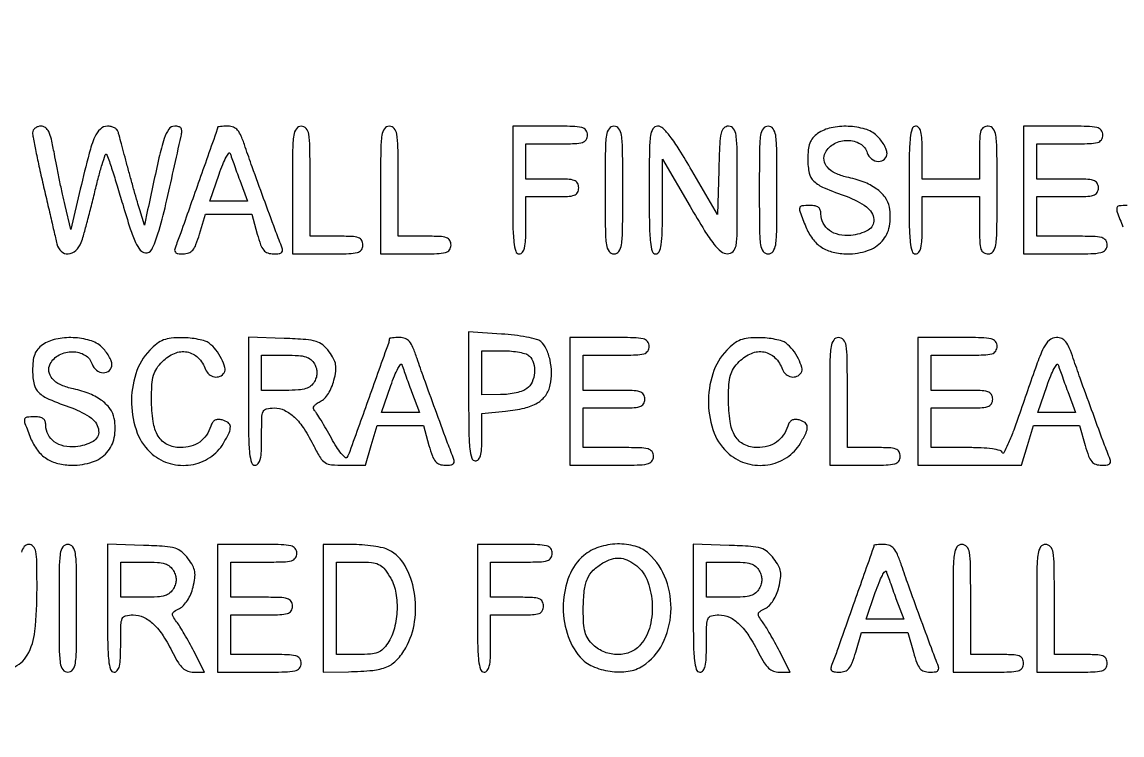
# Model space of a CAD drawing. Extents: x 0 to 1066, y 0 to 761.
# Drawn here: x 920.75 to 941.88, y 281.61 to 295.31 of the extents above; entities that cross this region are included whole.
import ezdxf

# ---------------------------------------------------------------- set-up
doc = ezdxf.new("R2010")
doc.units = 0
doc.header["$MEASUREMENT"] = 0

msp = doc.modelspace()

# ---------------------------------------------------------------- linework, layer by layer
for points in [[(409.06215, 749.15415), (40.8618, 749.132981), (40.8618, 380.65769), (40.8618, 12.1824), (501.2973, 12.1824), (961.7328, 12.1824), (961.7328, 380.646631), (961.7328, 749.110861), (961.41555, 749.1633, 0.040886), (961.153339, 749.184871, 0.000002), (934.190609, 749.194398, 0.000089), (904.448031, 749.199508, 0.000054), (869.1804, 749.195529, -0.000029), (813.61687, 749.186499, -0.000004), (696.10453, 749.175037, -0.000004), (556.774728, 749.163736, -0.000004)], [(920.9556, 293.180604, 0.047767), (920.963843, 293.094513, 0.002528), (921.017638, 292.823543, 0.003959), (921.085892, 292.501657, 0.00287), (921.166793, 292.144254, -0.000002), (921.2509, 291.782338, -0.000002), (921.328937, 291.446531, -0.000002), (921.394437, 291.164667, -0.000017), (921.422205, 291.04515, 0.147869), (921.503527, 290.903731, 0.205885), (921.639044, 290.854382, 0.176392), (921.784855, 290.917075, 0.11354), (921.888246, 291.071683, 0.021448), (921.930656, 291.199471, 0.003611), (921.999471, 291.447807, 0.003945), (922.075981, 291.741064, 0.003496), (922.151089, 292.047547, -0.006156), (922.22332, 292.335652, -0.010899), (922.290962, 292.571099, -0.005551), (922.351641, 292.758807, -0.556878), (922.37395, 292.76405, -0.11647), (922.39707, 292.726634, -0.001547), (922.482985, 292.466081, -0.004332), (922.579293, 292.162034, -0.00282), (922.685485, 291.809336, 0.006286), (922.831808, 291.335277, 0.030826), (922.934062, 291.074423, 0.058933), (923.024181, 290.928403, 0.190588), (923.121084, 290.872475, 0.326366), (923.243675, 290.936944, 0.039676), (923.362307, 291.237083, 0.018108), (923.516541, 291.814796, 0.002117), (923.808534, 293.11785, 0.040046), (923.821478, 293.21233, 0.15964), (923.806614, 293.268094, 0.190105), (923.763744, 293.298568, 0.060633), (923.684608, 293.3082, 0.243546), (923.571612, 293.24969, 0.075824), (923.483429, 293.073417, 0.023764), (923.381862, 292.69913, 0.001912), (923.165279, 291.7008), (923.102226, 291.4047), (923.011998, 291.7008, -0.004222), (922.967412, 291.851672, -0.001439), (922.905159, 292.071454, -0.00143), (922.837805, 292.314556, -0.001648), (922.774996, 292.5468, 0.00027), (922.716598, 292.765117, 0.000345), (922.662537, 292.966231, 0.000267), (922.617, 293.134813, 0.002921), (922.598266, 293.20245, 0.133791), (922.573906, 293.242901, 0.071199), (922.526012, 293.277136, 0.062684), (922.46311, 293.300328, 0.057069), (922.394361, 293.3082, 0.191396), (922.256637, 293.253476, 0.101864), (922.149733, 293.100952, 0.038771), (922.042181, 292.787773, 0.004991), (921.87115, 292.098787), (921.686806, 291.32314), (921.578033, 291.78692, -0.004337), (921.529444, 292.002487, -0.002315), (921.47292, 292.269785, -0.002304), (921.417721, 292.543277, -0.003592), (921.372945, 292.77945, 0.011053), (921.316027, 293.056979, 0.057006), (921.264063, 293.20469, 0.121799), (921.201034, 293.28035, 0.159795), (921.116115, 293.3082, 0.077986), (921.054796, 293.298577, 0.090324), (921.002751, 293.270719, 0.100781), (920.967958, 293.229266, 0.124994)], [(924.508795, 293.28705, -0.084799), (924.502291, 293.249034, -0.000052), (924.13632, 292.210262, -0.000388), (923.800776, 291.260528, -0.009822), (923.703775, 291.00285, 0.060048), (923.684183, 290.929119, 0.230938), (923.698432, 290.885262, 0.170663), (923.746525, 290.861154, 0.031659), (923.846779, 290.8548, 0.086283), (923.954894, 290.873597, 0.134827), (924.031723, 290.927559, 0.082591), (924.093796, 291.03457, 0.018432), (924.161268, 291.2355), (924.273676, 291.6162), (924.718643, 291.6162), (925.163611, 291.6162), (925.2702, 291.2355, 0.017944), (925.335585, 291.03059, 0.087286), (925.395812, 290.925131, 0.141822), (925.473034, 290.872752, 0.078722), (925.586346, 290.8548, 0.029308), (925.691492, 290.860968, 0.166988), (925.741222, 290.884876, 0.236769), (925.756064, 290.928666, 0.061225), (925.73629, 291.00285, -0.006965), (925.614001, 291.319206, -0.001209), (925.392745, 291.92064, -0.001323), (925.173017, 292.527387, -0.005089), (925.041252, 292.90635, 0.017403), (924.962481, 293.1161, 0.074917), (924.893722, 293.229875, 0.125362), (924.814016, 293.287772, 0.094981), (924.707449, 293.3082, 0.00999), (924.631284, 293.306678, 0.016528), (924.567152, 293.301987, 0.010464), (924.516048, 293.295462, 0.371455)], [(925.947, 292.0815), (925.947, 290.8548), (926.6238, 290.8548, 0.005351), (927.029978, 290.859147, 0.055952), (927.19485, 290.881238, 0.176663), (927.27106, 290.932784, 0.157888), (927.3006, 291.024, 0.12648), (927.277532, 291.113732, 0.188641), (927.216, 291.165, 0.072107), (927.086698, 291.188233, 0.008455), (926.793, 291.1932), (926.2854, 291.1932), (926.2854, 292.2507, 0.002827), (926.281669, 292.910659, 0.036854), (926.260866, 293.154863, 0.138781), (926.209606, 293.265332, 0.218517), (926.1162, 293.3082, 0.240299), (926.021878, 293.260091, 0.123223), (925.971067, 293.133713, 0.031956), (925.950589, 292.854362, 0.002322)], [(927.639, 292.0815), (927.639, 290.8548), (928.3158, 290.8548, 0.005351), (928.721978, 290.859147, 0.055952), (928.88685, 290.881238, 0.176663), (928.96306, 290.932784, 0.157888), (928.9926, 291.024, 0.12648), (928.969532, 291.113732, 0.188641), (928.908, 291.165, 0.072107), (928.778698, 291.188233, 0.008455), (928.485, 291.1932), (927.9774, 291.1932), (927.9774, 292.2507, 0.002827), (927.973669, 292.910659, 0.036854), (927.952866, 293.154863, 0.138781), (927.901606, 293.265332, 0.218517), (927.8082, 293.3082, 0.240299), (927.713878, 293.260091, 0.123223), (927.663067, 293.133713, 0.031956), (927.642589, 292.854362, 0.002322)], [(930.177, 292.0815, 0.003213), (930.181328, 291.407979, 0.022561), (930.200338, 291.0804, 0.049302), (930.236253, 290.904677, 0.328801), (930.3039, 290.8548, 0.232029), (930.365637, 290.88508, 0.108427), (930.404769, 290.9676, 0.047315), (930.425501, 291.123457, 0.00942), (930.4308, 291.4047), (930.4308, 291.9546), (930.9384, 291.9546, 0.008455), (931.232098, 291.959567, 0.072107), (931.3614, 291.9828, 0.188641), (931.422932, 292.034068, 0.12648), (931.446, 292.1238, 0.12648), (931.422932, 292.213532, 0.188641), (931.3614, 292.2648, 0.072107), (931.232098, 292.288033, 0.008455), (930.9384, 292.293), (930.4308, 292.293), (930.4308, 292.6314), (930.4308, 292.9698), (931.023, 292.9698, 0.006583), (931.372892, 292.974407, 0.063075), (931.520025, 292.996993, 0.183695), (931.58887, 293.048426, 0.142406), (931.6152, 293.139, 0.165398), (931.584083, 293.230495, 0.1727), (931.504163, 293.282074, 0.052938), (931.330445, 293.303957, 0.004884), (930.8961, 293.3082), (930.177, 293.3082)], [(931.9536, 292.0815, 0.002322), (931.957189, 291.308638, 0.031956), (931.977667, 291.029287, 0.123223), (932.028478, 290.902909, 0.240299), (932.1228, 290.8548, 0.240299), (932.217122, 290.902909, 0.123223), (932.267933, 291.029287, 0.031956), (932.288411, 291.308638, 0.002322), (932.292, 292.0815, 0.002322), (932.288411, 292.854362, 0.031956), (932.267933, 293.133713, 0.123223), (932.217122, 293.260091, 0.240299), (932.1228, 293.3082, 0.240299), (932.028478, 293.260091, 0.123223), (931.977667, 293.133713, 0.031956), (931.957189, 292.854362, 0.002322)], [(932.7996, 292.0815, 0.003213), (932.803928, 291.407979, 0.022561), (932.822938, 291.0804, 0.049302), (932.858853, 290.904677, 0.328801), (932.9265, 290.8548, 0.295501), (932.991872, 290.897131, 0.070336), (933.029606, 291.027831, 0.029944), (933.04964, 291.275394, 0.004715), (933.055237, 291.76425), (933.057074, 292.6737), (933.583987, 291.767557, 0.006242), (933.863361, 291.300624, 0.029041), (934.043082, 291.043337, 0.052989), (934.180326, 290.902838, 0.170079), (934.30125, 290.858107, 0.199339), (934.409531, 290.900873, 0.163117), (934.467225, 291.012306, 0.036571), (934.488304, 291.271181, 0.002034), (934.4916, 292.0815, 0.002367), (934.487969, 292.848672, 0.031318), (934.467584, 293.130983, 0.117824), (934.417777, 293.259677, 0.246563), (934.32536, 293.3082, 0.195513), (934.234555, 293.271282, 0.145553), (934.181252, 293.175856, 0.043894), (934.153739, 292.969593, 0.004128), (934.13501, 292.458318), (934.1109, 291.608436), (933.617717, 292.458318, 0.007787), (933.377638, 292.857583, 0.025041), (933.200801, 293.11221, 0.035073), (933.062947, 293.267118, 0.195814), (932.962067, 293.3082, 0.254619), (932.872061, 293.259188, 0.110911), (932.823551, 293.127358, 0.030502), (932.803287, 292.841186, 0.002427)], [(934.9146, 292.0815, 0.002322), (934.918189, 291.308638, 0.031956), (934.938667, 291.029287, 0.123223), (934.989478, 290.902909, 0.240299), (935.0838, 290.8548, 0.240299), (935.178122, 290.902909, 0.123223), (935.228933, 291.029287, 0.031956), (935.249411, 291.308638, 0.002322), (935.253, 292.0815, 0.002322), (935.249411, 292.854362, 0.031956), (935.228933, 293.133713, 0.123223), (935.178122, 293.260091, 0.240299), (935.0838, 293.3082, 0.240299), (934.989478, 293.260091, 0.123223), (934.938667, 293.133713, 0.031956), (934.918189, 292.854362, 0.002322)], [(936.03555, 293.166544, 0.064007), (935.942752, 293.082332, 0.085808), (935.884951, 292.984765, 0.066535), (935.854434, 292.854874, 0.024477), (935.8452, 292.666358, 0.055339), (935.873837, 292.408412, 0.149321), (935.964073, 292.249924, 0.090969), (936.157844, 292.124262, 0.013145), (936.599297, 291.954257, -0.070637), (936.973795, 291.758169, -0.215768), (937.113551, 291.515424, -0.299828), (937.005796, 291.311064, -0.104684), (936.672004, 291.20987, -0.073735), (936.445538, 291.223805, -0.104161), (936.261247, 291.305273, -0.119079), (936.141923, 291.444112, -0.118782), (936.099, 291.622243, 0.082235), (936.086546, 291.697452, 0.147435), (936.050433, 291.747934, 0.119852), (935.986224, 291.776494, 0.045016), (935.8875, 291.7854, 0.028442), (935.733093, 291.77661, 0.327023), (935.690992, 291.737713, 0.139119), (935.697629, 291.658542, 0.005125), (935.807489, 291.375601, 0.065244), (935.936277, 291.145852, 0.088006), (936.109642, 290.983038, 0.085852), (936.33194, 290.887165, 0.059042), (936.605073, 290.8548, 0.079385), (936.994277, 290.916986, 0.130563), (937.272088, 291.097624, 0.137881), (937.414228, 291.384102, 0.093265), (937.414428, 291.750847, 0.114024), (937.330895, 291.941728, 0.079467), (937.16187, 292.106486, 0.063948), (936.912522, 292.2383, 0.038754), (936.591366, 292.331034, -0.060203), (936.374687, 292.403777, -0.103319), (936.223606, 292.518645, -0.141227), (936.159242, 292.657435, -0.162669), (936.183678, 292.800746, -0.149104), (936.357437, 292.973803, -0.123853), (936.611831, 293.036298, -0.133716), (936.851153, 292.9697, -0.183571), (936.988673, 292.796272, 0.153609), (937.070587, 292.679612, 0.157876), (937.203616, 292.632461, 0.194842), (937.319596, 292.675772, 0.210147), (937.368, 292.785853, 0.093821), (937.354333, 292.858046, 0.037607), (937.310483, 292.94897, 0.035541), (937.247123, 293.042463, 0.037508), (937.172197, 293.124253, 0.118482), (936.94647, 293.252994, 0.061394), (936.624123, 293.304956, 0.060569), (936.291956, 293.277054, 0.10142)], [(937.791, 292.0815, 0.003213), (937.795328, 291.407979, 0.022561), (937.814338, 291.0804, 0.049302), (937.850253, 290.904677, 0.328801), (937.9179, 290.8548, 0.232029), (937.979637, 290.88508, 0.108427), (938.018769, 290.9676, 0.047315), (938.039501, 291.123457, 0.00942), (938.0448, 291.4047), (938.0448, 291.9546), (938.5947, 291.9546), (939.1446, 291.9546), (939.1446, 291.4047, 0.007414), (939.149371, 291.08292, 0.067313), (939.172258, 290.944687, 0.186514), (939.223613, 290.879504, 0.134481), (939.3138, 290.8548, 0.240299), (939.408122, 290.902909, 0.123223), (939.458933, 291.029287, 0.031956), (939.479411, 291.308638, 0.002322), (939.483, 292.0815, 0.002322), (939.479411, 292.854362, 0.031956), (939.458933, 293.133713, 0.123223), (939.408122, 293.260091, 0.240299), (939.3138, 293.3082, 0.12648), (939.224068, 293.285132, 0.188641), (939.1728, 293.2236, 0.072107), (939.149567, 293.094298, 0.008455), (939.1446, 292.8006), (939.1446, 292.293), (938.5947, 292.293), (938.0448, 292.293), (938.0448, 292.8006, 0.010614), (938.039347, 293.057441, 0.050675), (938.018363, 293.20245, 0.113455), (937.979068, 293.27963, 0.222027), (937.9179, 293.3082, 0.328801), (937.850253, 293.258323, 0.049302), (937.814338, 293.0826, 0.022561), (937.795328, 292.755021, 0.003213)], [(939.9906, 292.0815), (939.9906, 290.8548), (940.7943, 290.8548, 0.004147), (941.285009, 290.85887, 0.047763), (941.476388, 290.880403, 0.16431), (941.563794, 290.931993, 0.179874), (941.598, 291.024, 0.157888), (941.56846, 291.115216, 0.176663), (941.49225, 291.166763, 0.055952), (941.327378, 291.188853, 0.005351), (940.9212, 291.1932), (940.2444, 291.1932), (940.2444, 291.5739), (940.2444, 291.9546), (940.8366, 291.9546, 0.006583), (941.186492, 291.959207, 0.063075), (941.333625, 291.981793, 0.183695), (941.40247, 292.033226, 0.142406), (941.4288, 292.1238, 0.142406), (941.40247, 292.214374, 0.183695), (941.333625, 292.265807, 0.063075), (941.186492, 292.288393, 0.006583), (940.8366, 292.293), (940.2444, 292.293), (940.2444, 292.6314), (940.2444, 292.9698), (940.8789, 292.9698, 0.005909), (941.256926, 292.974267, 0.059311), (941.412938, 292.99659, 0.180365), (941.485456, 293.048088, 0.150217), (941.5134, 293.139, 0.17273), (941.480727, 293.230757, 0.168559), (941.397075, 293.28235, 0.050222), (941.214522, 293.304049, 0.004487), (940.752, 293.3082), (939.9906, 293.3082)], [(924.934955, 292.27185), (925.084744, 291.87), (924.722438, 291.87), (924.360132, 291.87), (924.537943, 292.384418, -0.011999), (924.608693, 292.574224, -0.026422), (924.673717, 292.714659, -0.047278), (924.724034, 292.791301, -0.601846), (924.75046, 292.786268, 0.009837), (924.772296, 292.720095, 0.001488), (924.818971, 292.588723, 0.001668), (924.875062, 292.433956, 0.001442)], [(929.331, 288.116426, 0.003177), (929.335321, 287.436444, 0.022367), (929.354318, 287.106054, 0.048715), (929.39018, 286.928702, 0.329705), (929.4579, 286.8786, 0.208378), (929.518243, 286.90489, 0.11961), (929.557731, 286.975327, 0.055661), (929.579106, 287.106399, 0.012613), (929.5848, 287.332064), (929.5848, 287.785528), (930.03975, 287.832483, 0.029754), (930.405521, 287.892388, 0.076952), (930.653588, 287.990157, 0.106873), (930.811628, 288.135032, 0.100256), (930.900212, 288.33552, 0.058942), (930.923183, 288.568086, 0.048856), (930.89414, 288.815341, 0.051542), (930.822841, 289.032271, 0.114883), (930.718397, 289.169857, 0.111025), (930.634935, 289.212419, 0.015594), (930.444966, 289.25475, 0.017167), (930.213329, 289.290644, 0.01383), (929.962435, 289.313728), (929.331, 289.354251)], [(921.14595, 289.105744, 0.064007), (921.053152, 289.021532, 0.085808), (920.995351, 288.923965, 0.066535), (920.964834, 288.794074, 0.024477), (920.9556, 288.605558, 0.055339), (920.984237, 288.347612, 0.149321), (921.074473, 288.189124, 0.090969), (921.268244, 288.063462, 0.013145), (921.709697, 287.893457, -0.070637), (922.084195, 287.697369, -0.215768), (922.223951, 287.454624, -0.299828), (922.116196, 287.250264, -0.104684), (921.782404, 287.14907, -0.073735), (921.555938, 287.163005, -0.104161), (921.371647, 287.244473, -0.119079), (921.252323, 287.383312, -0.118782), (921.2094, 287.561443, 0.082235), (921.196946, 287.636652, 0.147435), (921.160833, 287.687134, 0.119852), (921.096624, 287.715694, 0.045016), (920.9979, 287.7246, 0.028442), (920.843493, 287.71581, 0.327023), (920.801392, 287.676913, 0.139119), (920.808029, 287.597742, 0.005125), (920.917889, 287.314801, 0.065244), (921.046677, 287.085052, 0.088006), (921.220042, 286.922238, 0.085852), (921.44234, 286.826365, 0.059042), (921.715473, 286.794, 0.079385), (922.104677, 286.856186, 0.130563), (922.382488, 287.036824, 0.137881), (922.524628, 287.323302, 0.093265), (922.524828, 287.690047, 0.114024), (922.441295, 287.880928, 0.079467), (922.27227, 288.045686, 0.063948), (922.022922, 288.1775, 0.038754), (921.701766, 288.270234, -0.060203), (921.485087, 288.342977, -0.103319), (921.334006, 288.457845, -0.141227), (921.269642, 288.596635, -0.162669), (921.294078, 288.739946, -0.149104), (921.467837, 288.913003, -0.123853), (921.722231, 288.975498, -0.133716), (921.961553, 288.9089, -0.183571), (922.099073, 288.735472, 0.153609), (922.180987, 288.618812, 0.157876), (922.314016, 288.571661, 0.194842), (922.429996, 288.614972, 0.210147), (922.4784, 288.725053, 0.093821), (922.464733, 288.797246, 0.037607), (922.420883, 288.88817, 0.035541), (922.357523, 288.981663, 0.037508), (922.282597, 289.063453, 0.118482), (922.05687, 289.192194, 0.061394), (921.734523, 289.244156, 0.060569), (921.402356, 289.216254, 0.10142)], [(923.206429, 289.00292, 0.114205), (922.938561, 288.55254, 0.083506), (922.855634, 287.974564, 0.085163), (922.966164, 287.412094, 0.127519), (923.254603, 287.006027, 0.108551), (923.600466, 286.824535, 0.105254), (923.994605, 286.801943, 0.106878), (924.359022, 286.941373, 0.11522), (924.621718, 287.216112, 0.021165), (924.730399, 287.419261, 0.127063), (924.753565, 287.535849, 0.232712), (924.710827, 287.611558, 0.086167), (924.596343, 287.663743, 0.067058), (924.519489, 287.673155, 0.120753), (924.458362, 287.657391, 0.12276), (924.412109, 287.615409, 0.07065), (924.379301, 287.547211, -0.072622), (924.293176, 287.369971, -0.089596), (924.164695, 287.239059, -0.08774), (923.996231, 287.159538, -0.066597), (923.793387, 287.1324, -0.114856), (923.543275, 287.190622, -0.145297), (923.369722, 287.351008, -0.099183), (923.270115, 287.633934, -0.035212), (923.2398, 288.063869, -0.014703), (923.248129, 288.347043, -0.055361), (923.278025, 288.521821, -0.07729), (923.339479, 288.654312, -0.049247), (923.447455, 288.785945, -0.096703), (923.681025, 288.943212, -0.146157), (923.923027, 288.969824, -0.15206), (924.133232, 288.85971, -0.107279), (924.278738, 288.63405, 0.127947), (924.345011, 288.539926, 0.131147), (924.44816, 288.491114, 0.142401), (924.555476, 288.502066, 0.159485), (924.634619, 288.568852, 0.211029), (924.648763, 288.670973, 0.047286), (924.583219, 288.838549, 0.046742), (924.475102, 289.01071, 0.065556), (924.346931, 289.138959, 0.088545), (924.269829, 289.178919, 0.025252), (924.138736, 289.212536, 0.02458), (923.984306, 289.236094, 0.023821), (923.826678, 289.244709, 0.026305), (923.61663, 289.235119, 0.068477), (923.469786, 289.199966, 0.074054), (923.344648, 289.128392, 0.034872)], [(925.101, 288.024121, 0.003202), (925.105326, 287.348613, 0.022501), (925.124332, 287.02017, 0.049121), (925.16023, 286.843947, 0.329081), (925.2279, 286.794, 0.232029), (925.289637, 286.82428, 0.108427), (925.328769, 286.9068, 0.047315), (925.349501, 287.062657, 0.00942), (925.3548, 287.3439, -0.00595), (925.359107, 287.705865, -0.096871), (925.385144, 287.823998, -0.238613), (925.44981, 287.877615, -0.056005), (925.593853, 287.8938, -0.111153), (925.795305, 287.848456, -0.081177), (925.98462, 287.717601, -0.058854), (926.17031, 287.490971, -0.025924), (926.362172, 287.15355, 0.019528), (926.483003, 286.93458, 0.119336), (926.573252, 286.843504, 0.1192), (926.695213, 286.803746, 0.019465), (926.94545, 286.794), (927.348261, 286.794), (927.460668, 287.1747), (927.573076, 287.5554), (928.018043, 287.5554), (928.463011, 287.5554), (928.5696, 287.1747, 0.017944), (928.634985, 286.96979, 0.087286), (928.695212, 286.864331, 0.141822), (928.772434, 286.811952, 0.078722), (928.885746, 286.794, 0.029308), (928.990892, 286.800168, 0.166988), (929.040622, 286.824076, 0.236769), (929.055464, 286.867866, 0.061225), (929.03569, 286.94205, -0.006965), (928.913401, 287.258406, -0.001209), (928.692145, 287.85984, -0.001323), (928.472417, 288.466587, -0.005089), (928.340652, 288.84555, 0.017403), (928.261881, 289.0553, 0.074917), (928.193122, 289.169075, 0.125362), (928.113416, 289.226972, 0.094981), (928.006849, 289.2474, 0.00999), (927.930684, 289.245878, 0.016528), (927.866552, 289.241187, 0.010464), (927.815448, 289.234662, 0.371455), (927.808195, 289.22625, -0.085713), (927.795056, 289.150277, -0.000205), (927.417979, 288.093262, -0.000326), (927.046515, 287.055462, -0.052347), (926.993449, 286.94532, -0.469935), (926.958171, 286.940398, -0.03714), (926.884041, 287.018935, -0.029772), (926.792637, 287.146222, -0.015705), (926.693943, 287.31396, 0.00553), (926.593432, 287.493025, 0.006942), (926.496161, 287.65662, 0.005676), (926.411307, 287.791465, 0.053145), (926.368276, 287.844764, -0.183705), (926.35086, 287.88355, -0.158456), (926.362213, 287.926991, -0.095196), (926.405479, 287.972536, -0.040132), (926.478133, 288.016187, 0.084253), (926.560083, 288.075801, 0.049314), (926.636149, 288.170786, 0.044595), (926.699856, 288.290932, 0.038698), (926.744864, 288.426263, 0.026721), (926.778834, 288.602622, 0.076578), (926.776842, 288.727041, 0.082928), (926.737816, 288.839384, 0.035157), (926.651472, 288.974062, 0.057331), (926.528902, 289.10434, 0.10358), (926.400517, 289.173632, 0.055706), (926.205385, 289.208574, 0.007564), (925.790158, 289.229671), (925.101, 289.254243)], [(931.2768, 288.0207), (931.2768, 286.794), (932.0805, 286.794, 0.004147), (932.571209, 286.79807, 0.047763), (932.762588, 286.819603, 0.16431), (932.849994, 286.871193, 0.179874), (932.8842, 286.9632, 0.157888), (932.85466, 287.054416, 0.176663), (932.77845, 287.105962, 0.055952), (932.613578, 287.128053, 0.005351), (932.2074, 287.1324), (931.5306, 287.1324), (931.5306, 287.5131), (931.5306, 287.8938), (932.1228, 287.8938, 0.006583), (932.472692, 287.898407, 0.063075), (932.619825, 287.920993, 0.183695), (932.68867, 287.972426, 0.142406), (932.715, 288.063, 0.142406), (932.68867, 288.153574, 0.183695), (932.619825, 288.205007, 0.063075), (932.472692, 288.227593, 0.006583), (932.1228, 288.2322), (931.5306, 288.2322), (931.5306, 288.5706), (931.5306, 288.909), (932.1651, 288.909, 0.005909), (932.543126, 288.913467, 0.059311), (932.699138, 288.93579, 0.180365), (932.771656, 288.987288, 0.150217), (932.7996, 289.0782, 0.17273), (932.766927, 289.169957, 0.168559), (932.683275, 289.22155, 0.050222), (932.500722, 289.243249, 0.004487), (932.0382, 289.2474), (931.2768, 289.2474)], [(934.289029, 289.00292, 0.114205), (934.021161, 288.55254, 0.083506), (933.938234, 287.974564, 0.085163), (934.048764, 287.412094, 0.127519), (934.337203, 287.006027, 0.108551), (934.683066, 286.824535, 0.105254), (935.077205, 286.801943, 0.106878), (935.441622, 286.941373, 0.11522), (935.704318, 287.216112, 0.021165), (935.812999, 287.419261, 0.127063), (935.836165, 287.535849, 0.232712), (935.793427, 287.611558, 0.086167), (935.678943, 287.663743, 0.067058), (935.602089, 287.673155, 0.120753), (935.540962, 287.657391, 0.12276), (935.494709, 287.615409, 0.07065), (935.461901, 287.547211, -0.072622), (935.375776, 287.369971, -0.089596), (935.247295, 287.239059, -0.08774), (935.078831, 287.159538, -0.066597), (934.875987, 287.1324, -0.114856), (934.625875, 287.190622, -0.145297), (934.452322, 287.351008, -0.099183), (934.352715, 287.633934, -0.035212), (934.3224, 288.063869, -0.014703), (934.330729, 288.347043, -0.055361), (934.360625, 288.521821, -0.07729), (934.422079, 288.654312, -0.049247), (934.530055, 288.785945, -0.096703), (934.763625, 288.943212, -0.146157), (935.005627, 288.969824, -0.15206), (935.215832, 288.85971, -0.107279), (935.361338, 288.63405, 0.127947), (935.427611, 288.539926, 0.131147), (935.53076, 288.491114, 0.142401), (935.638076, 288.502066, 0.159485), (935.717219, 288.568852, 0.211029), (935.731363, 288.670973, 0.047286), (935.665819, 288.838549, 0.046742), (935.557702, 289.01071, 0.065556), (935.429531, 289.138959, 0.088545), (935.352429, 289.178919, 0.025252), (935.221336, 289.212536, 0.02458), (935.066906, 289.236094, 0.023821), (934.909278, 289.244709, 0.026305), (934.69923, 289.235119, 0.068477), (934.552386, 289.199966, 0.074054), (934.427248, 289.128392, 0.034872)], [(936.2682, 288.0207), (936.2682, 286.794), (936.945, 286.794, 0.005351), (937.351178, 286.798347, 0.055952), (937.51605, 286.820437, 0.176663), (937.59226, 286.871984, 0.157888), (937.6218, 286.9632, 0.12648), (937.598732, 287.052932, 0.188641), (937.5372, 287.1042, 0.072107), (937.407898, 287.127433, 0.008455), (937.1142, 287.1324), (936.6066, 287.1324), (936.6066, 288.1899, 0.002827), (936.602869, 288.849859, 0.036854), (936.582066, 289.094062, 0.138781), (936.530806, 289.204532, 0.218517), (936.4374, 289.2474, 0.240299), (936.343078, 289.199291, 0.123223), (936.292267, 289.072912, 0.031956), (936.271789, 288.793562, 0.002322)], [(937.9602, 288.0207), (937.9602, 286.794), (938.956931, 286.794), (939.953661, 286.794), (940.066068, 287.1747), (940.178476, 287.5554), (940.623443, 287.5554), (941.068411, 287.5554), (941.175, 287.1747, 0.017944), (941.240385, 286.96979, 0.087286), (941.300612, 286.864331, 0.141822), (941.377834, 286.811952, 0.078722), (941.491146, 286.794, 0.029308), (941.596292, 286.800168, 0.166988), (941.646022, 286.824076, 0.236769), (941.660864, 286.867866, 0.061225), (941.64109, 286.94205, -0.006965), (941.518801, 287.258406, -0.001209), (941.297545, 287.85984, -0.001323), (941.077817, 288.466587, -0.005089), (940.946052, 288.84555, 0.017956), (940.869084, 289.049814, 0.070049), (940.800308, 289.165564, 0.117315), (940.722769, 289.225896, 0.107327), (940.623742, 289.2474, 0.184102), (940.486454, 289.195076, 0.099007), (940.375961, 289.048264, 0.027305), (940.239151, 288.718447, 0.001738), (939.895011, 287.730301, -0.007137), (939.787157, 287.431057, -0.013896), (939.691129, 287.196103, -0.012768), (939.61288, 287.030459, -0.667021), (939.58685, 287.032351, 0.252289), (939.539306, 287.077069, 0.029802), (939.392172, 287.107037, 0.025305), (939.178484, 287.126483, 0.010037), (938.88375, 287.1324), (938.214, 287.1324), (938.214, 287.5131), (938.214, 287.8938), (938.8062, 287.8938, 0.006583), (939.156092, 287.898407, 0.063075), (939.303225, 287.920993, 0.183695), (939.37207, 287.972426, 0.142406), (939.3984, 288.063, 0.142406), (939.37207, 288.153574, 0.183695), (939.303225, 288.205007, 0.063075), (939.156092, 288.227593, 0.006583), (938.8062, 288.2322), (938.214, 288.2322), (938.214, 288.5706), (938.214, 288.909), (938.8485, 288.909, 0.005909), (939.226526, 288.913467, 0.059311), (939.382538, 288.93579, 0.180365), (939.455056, 288.987288, 0.150217), (939.483, 289.0782, 0.17273), (939.450327, 289.169957, 0.168559), (939.366675, 289.22155, 0.050222), (939.184122, 289.243249, 0.004487), (938.7216, 289.2474), (937.9602, 289.2474)], [(926.37, 288.7398, -0.049536), (926.406162, 288.652426, -0.073486), (926.418253, 288.5706, -0.073486), (926.406162, 288.488774, -0.049536), (926.37, 288.4014, -0.09537), (926.301105, 288.316475, -0.100861), (926.206866, 288.265233, -0.059921), (926.061832, 288.239248, -0.014397), (925.817123, 288.2322), (925.3548, 288.2322), (925.3548, 288.5706), (925.3548, 288.909), (925.817123, 288.909, -0.014397), (926.061832, 288.901952, -0.059921), (926.206866, 288.875967, -0.100861), (926.301105, 288.824725, -0.09537)], [(930.49848, 288.89208, -0.13151), (930.577634, 288.755069, -0.084316), (930.595, 288.571115, -0.084006), (930.550613, 288.391081, -0.128741), (930.45195, 288.265367, -0.079472), (930.370595, 288.221901, -0.027293), (930.241772, 288.185204, -0.026323), (930.092863, 288.159596, -0.027554), (929.94435, 288.150291), (929.5848, 288.1476), (929.5848, 288.5706), (929.5848, 288.9936), (929.99088, 288.9936, -0.022886), (930.153785, 288.98614, -0.026473), (930.307496, 288.963778, -0.026952), (930.433695, 288.931381, -0.120635)], [(928.234355, 288.21105), (928.384144, 287.8092), (928.021838, 287.8092), (927.659532, 287.8092), (927.837343, 288.323618, -0.011999), (927.908093, 288.513424, -0.026422), (927.973117, 288.653859, -0.047278), (928.023434, 288.730501, -0.601846), (928.04986, 288.725468, 0.009837), (928.071696, 288.659295, 0.001488), (928.118371, 288.527923, 0.001668), (928.174462, 288.373156, 0.001442)], [(940.839755, 288.21105), (940.989544, 287.8092), (940.627238, 287.8092), (940.264932, 287.8092), (940.442743, 288.323618, -0.011999), (940.513493, 288.513424, -0.026422), (940.578517, 288.653859, -0.047278), (940.628834, 288.730501, -0.601846), (940.65526, 288.725468, 0.009837), (940.677096, 288.659295, 0.001488), (940.723771, 288.527923, 0.001668), (940.779862, 288.373156, 0.001442)], [(921.4632, 284.0445, 0.002322), (921.466789, 283.271638, 0.031956), (921.487267, 282.992287, 0.123223), (921.538078, 282.865909, 0.240299), (921.6324, 282.8178, 0.240299), (921.726722, 282.865909, 0.123223), (921.777533, 282.992287, 0.031956), (921.798011, 283.271638, 0.002322), (921.8016, 284.0445, 0.002322), (921.798011, 284.817362, 0.031956), (921.777533, 285.096712, 0.123223), (921.726722, 285.223091, 0.240299), (921.6324, 285.2712, 0.240299), (921.538078, 285.223091, 0.123223), (921.487267, 285.096712, 0.031956), (921.466789, 284.817362, 0.002322)], [(922.3938, 284.047921, 0.003202), (922.398126, 283.372413, 0.022501), (922.417132, 283.04397, 0.049121), (922.45303, 282.867747, 0.329081), (922.5207, 282.8178, 0.232029), (922.582437, 282.84808, 0.108427), (922.621569, 282.9306, 0.047315), (922.642301, 283.086457, 0.00942), (922.6476, 283.3677, -0.00595), (922.651907, 283.729665, -0.096871), (922.677944, 283.847798, -0.238613), (922.74261, 283.901415, -0.056005), (922.886653, 283.9176, -0.111153), (923.088105, 283.872256, -0.081177), (923.27742, 283.741401, -0.058854), (923.46311, 283.514771, -0.025924), (923.654972, 283.17735, 0.021841), (923.754716, 282.998553, 0.069009), (923.84187, 282.893027, 0.100305), (923.934378, 282.837232, 0.085906), (924.046645, 282.8178), (924.25785, 282.8178), (924.051673, 283.21965, 0.006834), (923.963606, 283.385672, 0.006481), (923.869498, 283.552212, 0.006451), (923.782451, 283.69736, 0.022591), (923.721027, 283.787475, -0.02569), (923.654448, 283.886464, -0.192002), (923.645529, 283.941264, -0.198014), (923.676863, 283.98619, -0.027525), (923.777728, 284.043375, 0.089041), (923.855681, 284.101214, 0.046566), (923.930198, 284.196876, 0.042448), (923.993434, 284.317202, 0.038847), (924.037664, 284.450063, 0.026721), (924.071634, 284.626422, 0.076578), (924.069642, 284.750841, 0.082928), (924.030616, 284.863184, 0.035157), (923.944272, 284.997862, 0.057331), (923.821702, 285.12814, 0.10358), (923.693317, 285.197432, 0.055706), (923.498185, 285.232374, 0.007564), (923.082958, 285.253471), (922.3938, 285.278043)], [(924.5088, 284.0445), (924.5088, 282.8178), (925.3125, 282.8178, 0.004147), (925.803209, 282.82187, 0.047763), (925.994588, 282.843403, 0.16431), (926.081994, 282.894993, 0.179874), (926.1162, 282.987, 0.157888), (926.08666, 283.078216, 0.176663), (926.01045, 283.129762, 0.055952), (925.845578, 283.151853, 0.005351), (925.4394, 283.1562), (924.7626, 283.1562), (924.7626, 283.5369), (924.7626, 283.9176), (925.3548, 283.9176, 0.006583), (925.704692, 283.922207, 0.063075), (925.851825, 283.944793, 0.183695), (925.92067, 283.996226, 0.142406), (925.947, 284.0868, 0.142406), (925.92067, 284.177374, 0.183695), (925.851825, 284.228807, 0.063075), (925.704692, 284.251393, 0.006583), (925.3548, 284.256), (924.7626, 284.256), (924.7626, 284.5944), (924.7626, 284.9328), (925.3971, 284.9328, 0.005909), (925.775126, 284.937267, 0.059311), (925.931138, 284.95959, 0.180365), (926.003656, 285.011088, 0.150217), (926.0316, 285.102, 0.17273), (925.998927, 285.193757, 0.168559), (925.915275, 285.24535, 0.050222), (925.732722, 285.267049, 0.004487), (925.2702, 285.2712), (924.5088, 285.2712)], [(926.5392, 284.0445), (926.5392, 282.8178), (927.02565, 282.826233, 0.018847), (927.48862, 282.851733, 0.076273), (927.762029, 282.920081, 0.107083), (927.953218, 283.053869, 0.057946), (928.123422, 283.286764, 0.09461), (928.294413, 283.791418, 0.077415), (928.285001, 284.362031, 0.083451), (928.109367, 284.862465, 0.148656), (927.799184, 285.164203, 0.065462), (927.68684, 285.204666, 0.01784), (927.500859, 285.238374, 0.017725), (927.285231, 285.261791, 0.017594), (927.06795, 285.269953), (926.5392, 285.2712)], [(929.5002, 284.0445, 0.003213), (929.504528, 283.370979, 0.022561), (929.523538, 283.0434, 0.049302), (929.559453, 282.867677, 0.328801), (929.6271, 282.8178, 0.232029), (929.688837, 282.84808, 0.108427), (929.727969, 282.9306, 0.047315), (929.748701, 283.086457, 0.00942), (929.754, 283.3677), (929.754, 283.9176), (930.2616, 283.9176, 0.008455), (930.555298, 283.922567, 0.072107), (930.6846, 283.9458, 0.188641), (930.746132, 283.997068, 0.12648), (930.7692, 284.0868, 0.12648), (930.746132, 284.176532, 0.188641), (930.6846, 284.2278, 0.072107), (930.555298, 284.251033, 0.008455), (930.2616, 284.256), (929.754, 284.256), (929.754, 284.5944), (929.754, 284.9328), (930.3462, 284.9328, 0.006583), (930.696092, 284.937407, 0.063075), (930.843225, 284.959993, 0.183695), (930.91207, 285.011426, 0.142406), (930.9384, 285.102, 0.165398), (930.907283, 285.193495, 0.1727), (930.827363, 285.245074, 0.052938), (930.653645, 285.266957, 0.004884), (930.2193, 285.2712), (929.5002, 285.2712)], [(931.545403, 285.059173, 0.123885), (931.262212, 284.666477, 0.085485), (931.148637, 284.127557, 0.082885), (931.221108, 283.565536, 0.104562), (931.472839, 283.106926, 0.111799), (931.710809, 282.930575, 0.06908), (932.047208, 282.834881, 0.069045), (932.397165, 282.834415, 0.111332), (932.675082, 282.938481, 0.131426), (933.055839, 283.36446, 0.103697), (933.216254, 283.964111, 0.101152), (933.12359, 284.590453, 0.118621), (932.792971, 285.090019, 0.118666), (932.533235, 285.236601, 0.075716), (932.187556, 285.280538, 0.073305), (931.832541, 285.219207, 0.095814)], [(933.6456, 284.047921, 0.003202), (933.649926, 283.372413, 0.022501), (933.668932, 283.04397, 0.049121), (933.70483, 282.867747, 0.329081), (933.7725, 282.8178, 0.232029), (933.834237, 282.84808, 0.108427), (933.873369, 282.9306, 0.047315), (933.894101, 283.086457, 0.00942), (933.8994, 283.3677, -0.00595), (933.903707, 283.729665, -0.096871), (933.929744, 283.847798, -0.238613), (933.99441, 283.901415, -0.056005), (934.138453, 283.9176, -0.111153), (934.339905, 283.872256, -0.081177), (934.52922, 283.741401, -0.058854), (934.71491, 283.514771, -0.025924), (934.906772, 283.17735, 0.021841), (935.006516, 282.998553, 0.069009), (935.09367, 282.893027, 0.100305), (935.186178, 282.837232, 0.085906), (935.298445, 282.8178), (935.50965, 282.8178), (935.303473, 283.21965, 0.006834), (935.215406, 283.385672, 0.006481), (935.121298, 283.552212, 0.006451), (935.034251, 283.69736, 0.022591), (934.972827, 283.787475, -0.02569), (934.906248, 283.886464, -0.192002), (934.897329, 283.941264, -0.198014), (934.928663, 283.98619, -0.027525), (935.029528, 284.043375, 0.089041), (935.107481, 284.101214, 0.046566), (935.181998, 284.196876, 0.042448), (935.245234, 284.317202, 0.038847), (935.289464, 284.450063, 0.026721), (935.323434, 284.626422, 0.076578), (935.321442, 284.750841, 0.082928), (935.282416, 284.863184, 0.035157), (935.196072, 284.997862, 0.057331), (935.073502, 285.12814, 0.10358), (934.945117, 285.197432, 0.055706), (934.749985, 285.232374, 0.007564), (934.334758, 285.253471), (933.6456, 285.278043)], [(937.114195, 285.25005, -0.084799), (937.107691, 285.212034, -0.000052), (936.74172, 284.173262, -0.000388), (936.406176, 283.223528, -0.009822), (936.309175, 282.96585, 0.060048), (936.289583, 282.892119, 0.230938), (936.303832, 282.848262, 0.170663), (936.351925, 282.824154, 0.031659), (936.452179, 282.8178, 0.086283), (936.560294, 282.836597, 0.134827), (936.637123, 282.890559, 0.082591), (936.699196, 282.99757, 0.018432), (936.766668, 283.1985), (936.879076, 283.5792), (937.324043, 283.5792), (937.769011, 283.5792), (937.8756, 283.1985, 0.017944), (937.940985, 282.99359, 0.087286), (938.001212, 282.888131, 0.141822), (938.078434, 282.835752, 0.078722), (938.191746, 282.8178, 0.029308), (938.296892, 282.823968, 0.166988), (938.346622, 282.847876, 0.236769), (938.361464, 282.891666, 0.061225), (938.34169, 282.96585, -0.006965), (938.219401, 283.282206, -0.001209), (937.998145, 283.88364, -0.001323), (937.778417, 284.490387, -0.005089), (937.646652, 284.86935, 0.017403), (937.567881, 285.0791, 0.074917), (937.499122, 285.192875, 0.125362), (937.419416, 285.250772, 0.094981), (937.312849, 285.2712, 0.00999), (937.236684, 285.269678, 0.016528), (937.172552, 285.264987, 0.010464), (937.121448, 285.258462, 0.371455)], [(938.637, 284.0445), (938.637, 282.8178), (939.3138, 282.8178, 0.005351), (939.719978, 282.822147, 0.055952), (939.88485, 282.844237, 0.176663), (939.96106, 282.895784, 0.157888), (939.9906, 282.987, 0.12648), (939.967532, 283.076732, 0.188641), (939.906, 283.128, 0.072107), (939.776698, 283.151233, 0.008455), (939.483, 283.1562), (938.9754, 283.1562), (938.9754, 284.2137, 0.002827), (938.971669, 284.873659, 0.036854), (938.950866, 285.117863, 0.138781), (938.899606, 285.228332, 0.218517), (938.8062, 285.2712, 0.240299), (938.711878, 285.223091, 0.123223), (938.661067, 285.096712, 0.031956), (938.640589, 284.817362, 0.002322)], [(940.2444, 284.0445), (940.2444, 282.8178), (940.9212, 282.8178, 0.005351), (941.327378, 282.822147, 0.055952), (941.49225, 282.844237, 0.176663), (941.56846, 282.895784, 0.157888), (941.598, 282.987, 0.12648), (941.574932, 283.076732, 0.188641), (941.5134, 283.128, 0.072107), (941.384098, 283.151233, 0.008455), (941.0904, 283.1562), (940.5828, 283.1562), (940.5828, 284.2137, 0.002827), (940.579069, 284.873659, 0.036854), (940.558266, 285.117863, 0.138781), (940.507006, 285.228332, 0.218517), (940.4136, 285.2712, 0.240299), (940.319278, 285.223091, 0.123223), (940.268467, 285.096712, 0.031956), (940.247989, 284.817362, 0.002322)], [(923.6628, 284.7636, -0.049536), (923.698962, 284.676226, -0.073486), (923.711053, 284.5944, -0.073486), (923.698962, 284.512574, -0.049536), (923.6628, 284.4252, -0.09537), (923.593905, 284.340275, -0.100861), (923.499666, 284.289033, -0.059921), (923.354632, 284.263048, -0.014397), (923.109923, 284.256), (922.6476, 284.256), (922.6476, 284.5944), (922.6476, 284.9328), (923.109923, 284.9328, -0.014397), (923.354632, 284.925752, -0.059921), (923.499666, 284.899767, -0.100861), (923.593905, 284.848525, -0.09537)], [(927.814153, 284.65785, -0.090931), (927.926474, 284.376131, -0.056823), (927.956535, 284.021209, -0.056208), (927.905625, 283.663388, -0.081785), (927.77683, 283.372509, -0.053857), (927.683567, 283.258966, -0.102503), (927.584565, 283.195335, -0.073821), (927.446888, 283.164609, -0.018052), (927.21405, 283.1562), (926.793, 283.1562), (926.793, 284.0445), (926.793, 284.9328), (927.217243, 284.9328, -0.017821), (927.467218, 284.923888, -0.090339), (927.601717, 284.889335, -0.111314), (927.701476, 284.812966, -0.033754)], [(932.524497, 284.887439, -0.143223), (932.752198, 284.603123, -0.079931), (932.85466, 284.167953, -0.077332), (932.816465, 283.706818, -0.11509), (932.635196, 283.34655, -0.119537), (932.446784, 283.206995, -0.098447), (932.201127, 283.156352, -0.09388), (931.944677, 283.203062, -0.097006), (931.726403, 283.340147, -0.056872), (931.625483, 283.45924, -0.080028), (931.567587, 283.585596, -0.054705), (931.539763, 283.757324, -0.014142), (931.533291, 284.038097, -0.025001), (931.552355, 284.382955, -0.075567), (931.611782, 284.609938, -0.098225), (931.725237, 284.774805, -0.062967), (931.9113, 284.915219, -0.051006), (932.076066, 284.988558, -0.090781), (932.222714, 285.008595, -0.090761), (932.366971, 284.975381, -0.050966)], [(934.9146, 284.7636, -0.049536), (934.950762, 284.676226, -0.073486), (934.962853, 284.5944, -0.073486), (934.950762, 284.512574, -0.049536), (934.9146, 284.4252, -0.09537), (934.845705, 284.340275, -0.100861), (934.751466, 284.289033, -0.059921), (934.606432, 284.263048, -0.014397), (934.361723, 284.256), (933.8994, 284.256), (933.8994, 284.5944), (933.8994, 284.9328), (934.361723, 284.9328, -0.014397), (934.606432, 284.925752, -0.059921), (934.751466, 284.899767, -0.100861), (934.845705, 284.848525, -0.09537)], [(937.540355, 284.23485), (937.690144, 283.833), (937.327838, 283.833), (936.965532, 283.833), (937.143343, 284.347418, -0.011999), (937.214093, 284.537224, -0.026422), (937.279117, 284.677659, -0.047278), (937.329434, 284.754301, -0.601846), (937.35586, 284.749268, 0.009837), (937.377696, 284.683095, 0.001488), (937.424371, 284.551723, 0.001668), (937.480462, 284.396956, 0.001442)]]:
    msp.add_lwpolyline(points, format="xyb", close=True)
for points in [[(479.458836, 95.240684, -0.000004), (502.524384, 95.211821, -0.198594)], [(710.559243, 95.267872, -0.000023), (733.258836, 95.240684, -0.000004), (756.324384, 95.211821, -0.198594)], [(542.992229, 95.24091, -0.000004), (565.972908, 95.212432, -0.198597)], [(606.442229, 95.24091, -0.000004), (629.422908, 95.212432, -0.198597)], [(669.892229, 95.24091, -0.000004), (692.872908, 95.212432, -0.198597)], [(941.9787, 291.7854, 0.028442), (941.824293, 291.77661, 0.327023), (941.782192, 291.737713, 0.139119), (941.788829, 291.658542, 0.005125), (941.898689, 291.375601, 0.065244)], [(920.569083, 282.90226, 0.171956), (920.851883, 283.143125, 0.107033), (920.999919, 283.60293, 0.02456), (921.0402, 284.422483, 0.004091), (921.036058, 284.928682, 0.042042), (921.015104, 285.136679, 0.139542), (920.966841, 285.233671, 0.210994), (920.881867, 285.2712, 0.224554), (920.795366, 285.230289, 0.120063), (920.743004, 285.121407, 0.038088)]]:
    msp.add_lwpolyline(points, format="xyb")

doc.saveas('drawing.dxf')
